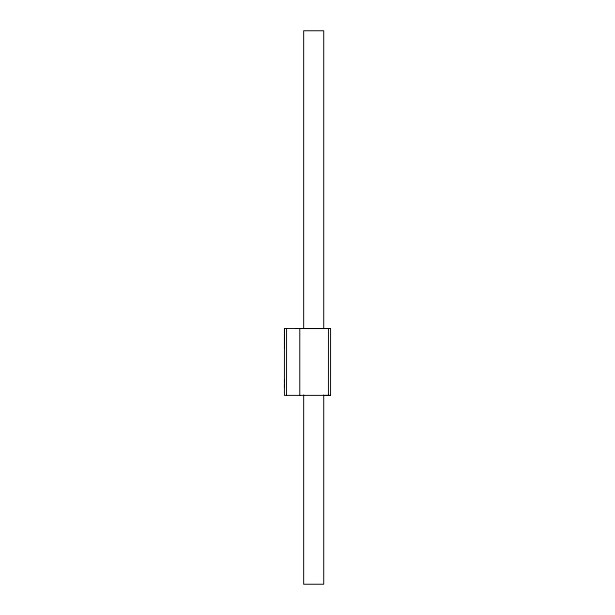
<?xml version="1.0" encoding="UTF-8"?>
<svg xmlns="http://www.w3.org/2000/svg" width="615" height="615" viewBox="0 0 615 615"><rect width="100%" height="100%" fill="white"/><g stroke="black" fill="none" stroke-linecap="round" stroke-linejoin="round"><path stroke-width="0.92" d="M330.578 328.548L284.445 328.541L284.422 395.384L330.562 395.384L330.578 328.548L323.974 328.541M284.438 385.92L284.438 386.981L284.43 384.298M284.438 380.224L284.438 379.739L284.438 382.422M286.552 395.384L286.575 328.541M328.433 395.384L328.448 328.564L299.766 328.564L299.766 395.384M284.438 344.062L284.438 342.378M284.438 337.074L284.438 338.757M297.637 328.533L296.176 328.533M330.555 395.384L326.888 395.376M325.312 395.376L327.026 395.384M323.705 328.641L323.705 30.75L303.656 30.75L303.656 328.641M323.705 394.945L323.705 584.25L303.656 584.25L303.656 394.945M284.445 328.541L284.445 348.597"/></g></svg>
